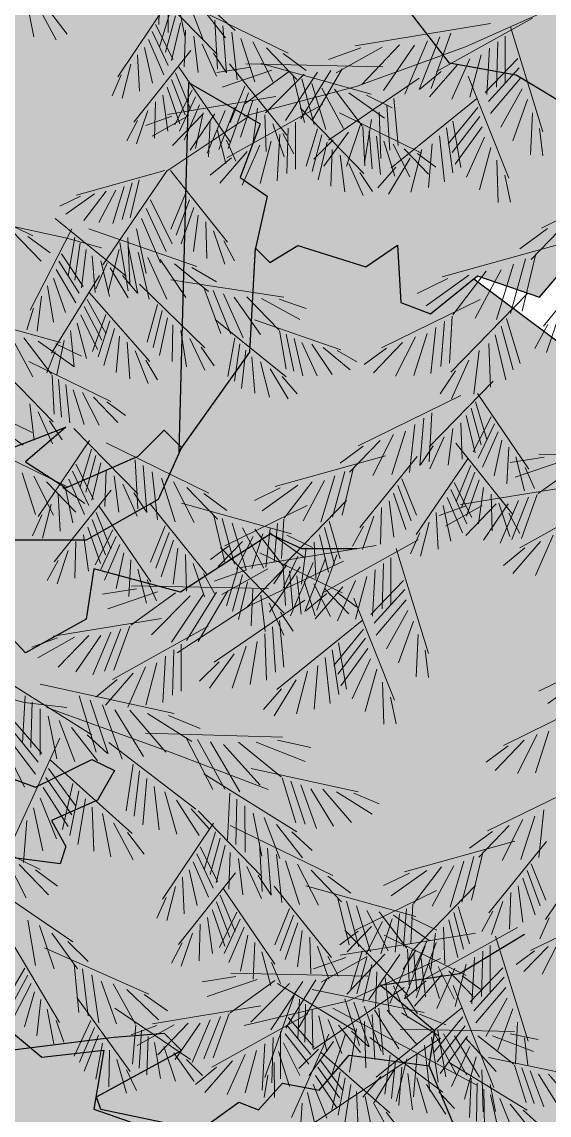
# Model space of a CAD drawing. Header units: millimetres. Extents: x 2403 to 72627, y 1744 to 50777.
# Drawn here: x 29460 to 32155, y 30513 to 36101 of the extents above; entities that cross this region are included whole.
import ezdxf

# ---------------------------------------------------------------- set-up
doc = ezdxf.new("R2010")
doc.units = ezdxf.units.MM
doc.layers.add('dwgmodels.com', color=250, linetype='Continuous')

# ---------------------------------------------------------------- blocks, each defined once
blk = doc.blocks.new('de7')
at = {"layer": 'dwgmodels.com', "linetype": 'Continuous', "lineweight": 0}
for p, q in [((-1054.1, 3943.4), (-387.3, 4241.8)), ((1038.1, 4116), (1035.2, 4000)), ((1021.5, 4091.9), (1184.3, 3924.2)), ((1058.5, 4098.3), (1059.1, 3979.9)), ((1079.2, 4080.2), (1101.8, 3970.4)), ((694.2, 4078.8), (715.9, 3968.4)), ((722.1, 4055.6), (773, 3960.8)), ((1060.8, 4060.5), (930.1, 3866.8)), ((1103.4, 4055), (1365.8, 3926.6)), ((1107.6, 4068.7), (1147.7, 3963.7)), ((758, 4030.7), (801, 3975.2)), ((1065.9, 4038.7), (1037.1, 3942.8)), ((1139, 4050.6), (1205.2, 3965.8)), ((1178.6, 4032.2), (1230.3, 3984.8)), ((-989.8, 4002.3), (-1335.7, 3945.7)), ((-882.9, 4016.5), (-1128, 3880.1)), ((1026.5, 4000.3), (1071.8, 3911)), ((1077.4, 4022.6), (1052.1, 3929.3)), ((1090.4, 4004.2), (1067.4, 3908.3)), ((1178.1, 4011.1), (1184.8, 3886.1)), ((1198.4, 3997.1), (1208.1, 3876.6)), ((-1119, 3968.7), (-1171.9, 3833.7)), ((-1090.8, 3977.9), (-1141.8, 3836.5)), ((-952.4, 3970.7), (-952.4, 3850.5)), ((-938.9, 3994), (-855.8, 3726.2)), ((1018, 3982.5), (1059.4, 3895.1)), ((1103.5, 3985.5), (1100, 3892.1)), ((1124.2, 3970.6), (1135.9, 3877.5)), ((1221.5, 3980.9), (1235, 3858.4)), ((-1321.5, 3940.1), (-1404.1, 3910.6)), ((-1266.9, 3942.2), (-1384.3, 3876.6)), ((-1333.5, 3841.7), (-1054.1, 3943.4)), ((-1222, 3947.9), (-1319.1, 3846.2)), ((-1183.7, 3947.4), (-1262.9, 3831.8)), ((-1151.1, 3958.2), (-1209.1, 3822.1)), ((-971.1, 3956.2), (-974.3, 3840.2)), ((998.8, 3941.3), (1018.7, 3850.1)), ((1008.5, 3962.1), (1048, 3871.7)), ((1146.1, 3949.7), (1182.8, 3867.9)), ((1244.9, 3964.5), (1280.3, 3853.2)), ((1275.5, 3955.7), (1328.6, 3851.2)), ((1310.1, 3940.4), (1387.9, 3859.7)), ((-1043, 3912.6), (-1088.5, 3809.7)), ((-1014, 3922.5), (-1042.3, 3814.1)), ((-920.3, 3913), (-1003.3, 3826)), ((-992.4, 3939.5), (-999.2, 3821.4)), ((1116.7, 3933.8), (971.2, 3750.9)), ((981, 3923), (986, 3829.4)), ((1174.5, 3926.9), (1207, 3878.3)), ((1353.1, 3925.6), (1411.9, 3882.2)), ((-1602.4, 3891.3), (-1688.9, 3877.3)), ((-1264.9, 3892.1), (-1615.3, 3899.4)), ((-1368.7, 3886.4), (-1444.5, 3756.7)), ((-1075.3, 3896.1), (-1145.8, 3814.9)), ((-916.8, 3889.5), (-994.6, 3803.4)), ((963.2, 3898.6), (941.4, 3811.6)), ((1085.7, 3893), (1217.7, 3700.1)), ((1215.4, 3899.6), (1362, 3717.6)), ((1296.3, 3900.8), (1577.8, 3822.4)), ((-1548.3, 3883.4), (-1675.7, 3840.2)), ((-1503.1, 3880.8), (-1617.1, 3798.5)), ((-1465.6, 3873.3), (-1564.4, 3774.1)), ((-1431.5, 3878), (-1513.3, 3754.8)), ((-1398, 3882.5), (-1474.6, 3759.4)), ((-1172.2, 3862.6), (-1403.7, 3704.2)), ((-1115.8, 3879.8), (-1170, 3835.2)), ((-1047, 3867.8), (-943.2, 3607.2)), ((-912.9, 3862.8), (-989.5, 3772.6)), ((939.3, 3871.2), (915.9, 3817.6)), ((1067.9, 3859.3), (1102.3, 3769)), ((1077.8, 3876.5), (1115.9, 3783.9)), ((1377.8, 3871.4), (1407.1, 3749.6)), ((1400.3, 3861.2), (1431.8, 3744.5)), ((-1619.2, 3765.5), (-1333.5, 3841.7)), ((-909, 3835.6), (-963.4, 3737.6)), ((1056.8, 3839.8), (1089.1, 3746.6)), ((1120.4, 3833), (1075.7, 3743.3)), ((1254.6, 3842.5), (1217.1, 3749.7)), ((1425.9, 3849.6), (1461.6, 3731.5)), ((1452, 3837.6), (1507, 3734.7)), ((1483.7, 3834.6), (1554.9, 3741.5)), ((-1538.7, 3815.8), (-1815.5, 3770.5)), ((-1025.6, 3810.1), (-1244, 3634.2)), ((-1237.1, 3810.6), (-1226.1, 3690.9)), ((-894.9, 3808.4), (-933, 3702.5)), ((1026.4, 3802.9), (1024, 3709.2)), ((1045.6, 3819.8), (1058.2, 3727.3)), ((1129, 3815.2), (1088.2, 3727.5)), ((1264.6, 3825.4), (1230.8, 3734.8)), ((1275.8, 3805.9), (1244.1, 3712.5)), ((1520.5, 3825.8), (1611.7, 3760.7)), ((1565.5, 3819.1), (1631.2, 3787.1)), ((-1724.5, 3772.2), (-1802.2, 3690.9)), ((-1667.8, 3780.4), (-1714.2, 3671.6)), ((-1642.1, 3788.9), (-1684.4, 3680.8)), ((-1418.9, 3795.9), (-1664, 3659.6)), ((-1619.6, 3796.2), (-1660.3, 3683.1)), ((-1274.1, 3775.9), (-1270, 3657.6)), ((-1254.4, 3794.4), (-1247, 3678.6)), ((-1022.1, 3788.4), (-1098, 3695.2)), ((-882.9, 3774.2), (-887.9, 3666.7)), ((1006.7, 3780), (978.2, 3695)), ((1138.7, 3794.8), (1099.8, 3704.2)), ((1148.5, 3774.1), (1129.2, 3682.8)), ((1287.2, 3786), (1275.1, 3693.5)), ((1396.2, 3787.1), (1558.9, 3619.4)), ((1496.5, 3774.1), (1706.5, 3671.4)), ((-1804.1, 3766), (-1870.2, 3742.4)), ((-1760.5, 3767.7), (-1854.4, 3715.1)), ((-1816.1, 3625.8), (-1606.6, 3765.5)), ((-1693.9, 3771.8), (-1757.2, 3679.3)), ((-1488.4, 3750.2), (-1488.4, 3630)), ((-1322, 3744.4), (-1357.8, 3637.8)), ((-1294.1, 3757), (-1312.2, 3646.4)), ((-1016.8, 3765.3), (-1087.6, 3673.4)), ((-1086.2, 3753.2), (-1065.9, 3634.7)), ((980.8, 3754.5), (953.2, 3702.9)), ((1166.4, 3755.9), (1162, 3662.3)), ((1306.4, 3769.3), (1309.4, 3675.6)), ((1326.3, 3746.5), (1355.3, 3661.6)), ((-1528.4, 3719), (-1535.2, 3600.8)), ((-1507.1, 3735.6), (-1510.3, 3619.6)), ((-1352.7, 3725.1), (-1415.4, 3637.7)), ((-1102.2, 3735.7), (-1085.7, 3620.9)), ((-1010.8, 3739), (-1080.2, 3643.1)), ((-864.9, 3734.4), (-856.5, 3664.7)), ((1184.3, 3731.6), (1206.7, 3644.8)), ((1352.4, 3721.2), (1380.3, 3669.8)), ((1440.6, 3733.9), (1411.7, 3638)), ((1452, 3717.8), (1426.7, 3624.5)), ((1556.3, 3739.1), (1561.7, 3639)), ((1572.6, 3727.8), (1580.4, 3631.4)), ((-1579, 3692.1), (-1624.5, 3589.2)), ((-1550, 3702), (-1578.3, 3593.6)), ((-1391.5, 3705), (-1441.3, 3655.6)), ((-1138.8, 3695.3), (-1148.3, 3583.7)), ((-1120.4, 3715.7), (-1107.1, 3598.1)), ((-1004.8, 3712.1), (-1051.3, 3610.2)), ((1208.4, 3704.4), (1232.2, 3650.9)), ((1465, 3699.4), (1442, 3603.5)), ((1591, 3714.9), (1601.9, 3616.9)), ((1609.8, 3701.7), (1638.1, 3612.7)), ((1634.3, 3694.7), (1676.7, 3611.1)), ((-1611.3, 3675.6), (-1681.8, 3594.4)), ((-1165.7, 3680.6), (-1193.1, 3571.5)), ((-988.6, 3686.1), (-1018.3, 3577.6)), ((1478.2, 3680.7), (1474.7, 3587.3)), ((1498.9, 3665.8), (1510.5, 3572.7)), ((1661.9, 3682.4), (1724.2, 3617.9)), ((1696.3, 3670.6), (1743.4, 3635.9)), ((-1651.8, 3659.3), (-1705.9, 3614.7)), ((-1231.9, 3635.9), (-1277.7, 3582.7)), ((-1194.7, 3658.9), (-1250.5, 3566.9)), ((-973.9, 3653), (-970.6, 3545.4)), ((-544.3, 3634), (-859.2, 3480)), ((1520.7, 3644.9), (1557.5, 3563.1)), ((-1822.4, 3627.1), (-2047.5, 3564.3)), ((-1815.7, 3626.7), (-1980.7, 3385.6)), ((-1807.6, 3626.9), (-1662.1, 3443.9)), ((-952.9, 3614.7), (-939.1, 3545.9)), ((1549.1, 3622.1), (1581.6, 3573.5)), ((-1926.1, 3586), (-1954.6, 3491.6)), ((-1905.6, 3595.4), (-1930.8, 3502)), ((-1887.6, 3603.5), (-1911, 3506.1)), ((461.1, 3582.8), (713, 3459.6)), ((-2037.7, 3561.7), (-2090.3, 3536.1)), ((-2001.7, 3567), (-2074.7, 3515)), ((-1972.3, 3574.1), (-2029.2, 3499.6)), ((-1946.9, 3576.5), (-1990.9, 3494.2)), ((-1859.1, 3551.7), (-1803.2, 3439.7)), ((-1768.7, 3569.5), (-1806.8, 3476.9)), ((-1758.8, 3552.4), (-1793.2, 3462)), ((-1869.8, 3529.5), (-1818.9, 3419.9)), ((-1747.7, 3532.8), (-1780, 3439.6)), ((-1881.9, 3504), (-1833.3, 3390.8)), ((-1736.5, 3512.8), (-1749.1, 3420.3)), ((-1717.3, 3496), (-1714.9, 3402.3)), ((-792.3, 3496.5), (-885.7, 3399.8)), ((800.1, 3454.4), (508, 3517.9)), ((770.3, 3504.4), (951.9, 3357.3)), ((-1894.2, 3478.2), (-1870.1, 3364)), ((-1697.7, 3473), (-1669.1, 3388)), ((-844, 3478.8), (-914.5, 3426.7)), ((659.5, 3472.8), (734.3, 3395.4)), ((813.1, 3477.9), (706.4, 3270)), ((856, 3477.5), (1131.9, 3381.3)), ((-1916.5, 3455.4), (-1911.1, 3338.4)), ((-1671.7, 3447.5), (-1644.1, 3396)), ((-775.8, 3449.1), (-1113.5, 3355)), ((-678.7, 3447.6), (-854.6, 3229.2)), ((700.8, 3458.6), (757.3, 3416.9)), ((889, 3429), (800.1, 3454.4)), ((820.8, 3456.8), (803.6, 3358.2)), ((834.1, 3442.2), (820.1, 3346.5)), ((935.4, 3442.9), (957, 3319.5)), ((-1939, 3425), (-1966.9, 3316.5)), ((-873.6, 3413.7), (-908.8, 3267.7)), ((786.2, 3414.1), (841.8, 3330.7)), ((849.2, 3425.5), (837.8, 3327.5)), ((957.3, 3431.3), (981.3, 3312.9)), ((982.1, 3418.1), (1010.2, 3298)), ((-1969.1, 3390.9), (-1998.8, 3324.2)), ((-931.4, 3387.6), (-974.2, 3245.9)), ((-900.6, 3401.6), (-938.4, 3261.5)), ((779.9, 3395.3), (831.4, 3313.5)), ((864.5, 3408.5), (872.1, 3315.4)), ((886.8, 3396.2), (909.4, 3305.2)), ((1007.3, 3404.5), (1055.7, 3298.3)), ((1038.8, 3399.5), (1103.9, 3302.1)), ((1074.9, 3388.3), (1161.8, 3317.6)), ((-1044.8, 3359.1), (-1154.2, 3280.9)), ((-1000.7, 3369.6), (-1086.1, 3257.9)), ((-962.6, 3373.2), (-1028.6, 3249.7)), ((883.7, 3358.8), (761.1, 3159.8)), ((772.9, 3373.9), (822.8, 3288.9)), ((911, 3378), (957.2, 3301.2)), ((941.9, 3358.8), (979.9, 3314.4)), ((1119.4, 3378.8), (1182.9, 3342.7)), ((-1098.8, 3351), (-1177.6, 3312.6)), ((750.3, 3331.9), (766.3, 3239.5)), ((765.7, 3352.2), (796.3, 3264)), ((985.7, 3336.6), (1153, 3173.4)), ((1066, 3347.5), (1354.7, 3303.2)), ((1150.4, 3327.9), (1194, 3210.5)), ((-895.6, 3312.6), (-1091, 3111.4)), ((735.5, 3305.5), (724.2, 3216.6)), ((851.9, 3297.2), (900.8, 3209.8)), ((857.8, 3314.5), (1011.8, 3138.7)), ((1173.9, 3320.5), (1219.2, 3208.4)), ((1200.8, 3312), (1250.3, 3199.1)), ((1228, 3303.3), (1295, 3207.6)), ((1259.9, 3304), (1341.7, 3220.1)), ((1297.5, 3299.7), (1395.8, 3245.9)), ((1342.9, 3298.4), (1412, 3274.5)), ((-1016.1, 3297), (-1268, 3173.8)), ((715, 3275.4), (698.1, 3219.4)), ((844.2, 3279), (889.1, 3193.4)), ((1031.5, 3284.6), (1005.3, 3187.9)), ((-1107.3, 3241.5), (-1116.6, 3125.8)), ((-1087.8, 3255), (-1094.2, 3134.9)), ((-948.9, 3248.7), (-914.3, 3133.6)), ((-811.7, 3263.9), (-846.6, 3162.1)), ((502.6, 3265.8), (784, 3187.4)), ((835.5, 3258.3), (878.6, 3169.6)), ((899.4, 3259.1), (865.7, 3164.8)), ((910, 3242.5), (880, 3150.5)), ((1043.4, 3268.8), (1020.7, 3174.8)), ((1056.9, 3250.8), (1036.6, 3154.3)), ((1178.7, 3246.4), (1360.3, 3099.4)), ((1279.9, 3245.5), (1500.6, 3168.6)), ((-1129.4, 3226), (-1142.5, 3108.3)), ((-962.6, 3229.4), (-932.3, 3117.4)), ((-843.1, 3233.5), (-876.5, 3171.8)), ((809.7, 3218.1), (818.5, 3124.8)), ((826.7, 3237.1), (850.3, 3146.8)), ((922.1, 3223.4), (894.3, 3128.8)), ((1070.6, 3232.4), (1069.6, 3139)), ((1091.7, 3218.1), (1105.8, 3125.4)), ((1343.4, 3217.8), (1360.6, 3119.2)), ((-1214.5, 3187), (-1289.2, 3109.6)), ((-1181.4, 3201.7), (-1232.3, 3101.5)), ((-1151.9, 3210.2), (-1185.9, 3103.4)), ((-978.2, 3207.4), (-950.7, 3092.3)), ((658.2, 3202.6), (713.3, 3099.7)), ((690, 3199.6), (761.1, 3106.5)), ((726.7, 3190.8), (817.9, 3125.7)), ((792.9, 3192.9), (774.7, 3105.1)), ((934.3, 3204), (926, 3111)), ((954.2, 3188.1), (961.1, 3094.6)), ((1114.1, 3197.8), (1153.1, 3117)), ((1229.1, 3198.9), (1211.9, 3100.2)), ((1360.9, 3208.6), (1380.1, 3113.8)), ((1380.7, 3198), (1403.2, 3102)), ((1400.9, 3187.1), (1439.6, 3102.2)), ((-1255.8, 3172.8), (-1312.3, 3131.1)), ((-1018.9, 3167), (-1032.8, 3055.4)), ((-994, 3184.9), (-989.8, 3072.9)), ((770.1, 3164.5), (748.9, 3110)), ((771.7, 3184.1), (837.4, 3152.1)), ((975, 3166.1), (1007.5, 3082.6)), ((1143.1, 3175.7), (1176.9, 3128)), ((1242.4, 3184.3), (1228.4, 3088.6)), ((1257.5, 3167.6), (1246.1, 3069.6)), ((1426.1, 3183.1), (1478.2, 3105.2)), ((1455, 3174.2), (1524.5, 3117.6)), ((1490.6, 3166.6), (1541.4, 3137.7)), ((-1045.1, 3141.9), (-1089.2, 3043.8)), ((602.4, 3152.1), (765.2, 2984.4)), ((702.8, 3139.1), (912.7, 3036.4)), ((1002.1, 3141.9), (1032.1, 3091.7)), ((1272.8, 3150.5), (1280.4, 3057.5)), ((1295.1, 3138.2), (1317.8, 3047.3)), ((-1079.2, 3114.6), (-1118.1, 3056.2)), ((762.6, 3104.1), (767.9, 3004)), ((1319.3, 3120.1), (1365.5, 3043.3)), ((-983.4, 3088.6), (-1146.2, 2920.9)), ((778.8, 3092.8), (786.6, 2996.4)), ((797.3, 3079.9), (808.1, 2981.9)), ((1350.2, 3100.8), (1388.3, 3056.4)), ((-1065.3, 3051.7), (-1327.7, 2923.3)), ((-1022.7, 3057.2), (-892, 2863.5)), ((816, 3066.7), (844.3, 2977.7)), ((840.5, 3059.7), (883, 2976.1)), ((868.2, 3047.4), (930.4, 2982.9)), ((-1039.3, 3019.3), (-1014, 2926)), ((-1027.8, 3035.4), (-999, 2939.5)), ((705.1, 3030.8), (716.8, 2937.7)), ((902.6, 3035.6), (949.6, 3000.9)), ((-1160.3, 2993.8), (-1170, 2873.3)), ((-1140, 3007.8), (-1146.7, 2882.8)), ((-1052.3, 3000.9), (-1029.3, 2905)), ((-988.4, 2997), (-1033.7, 2907.7)), ((578.7, 3003.5), (688.2, 2925.3)), ((632.7, 2995.4), (711.5, 2957)), ((727, 3009.9), (763.7, 2928.1)), ((-1183.4, 2977.6), (-1196.9, 2855.1)), ((-1086.1, 2967.3), (-1097.8, 2874.2)), ((-1065.4, 2982.2), (-1061.9, 2888.8)), ((-979.9, 2979.2), (-1021.3, 2891.8)), ((755.4, 2987.1), (787.9, 2938.5)), ((818.3, 2968), (981.1, 2800.3)), ((-1272, 2937.1), (-1349.8, 2856.4)), ((-1237.4, 2952.4), (-1290.5, 2847.9)), ((-1206.8, 2961.2), (-1242.2, 2849.9)), ((-1108, 2946.4), (-1144.7, 2864.6)), ((-970.4, 2958.8), (-1009.9, 2868.4)), ((-960.7, 2938), (-980.6, 2846.8)), ((550, 2941.4), (801.9, 2818.2)), ((857.6, 2936.6), (726.9, 2742.9)), ((-1315, 2922.3), (-1373.8, 2878.9)), ((-1136.4, 2923.6), (-1168.9, 2875)), ((-1078.6, 2930.5), (-933.1, 2747.6)), ((-942.9, 2919.7), (-947.9, 2826.1)), ((862.7, 2914.7), (833.9, 2818.8)), ((900.2, 2931), (1162.6, 2802.7)), ((-1258.2, 2897.5), (-1539.7, 2819.1)), ((-1177.3, 2896.3), (-1323.9, 2714.3)), ((-1047.6, 2889.7), (-1179.6, 2696.8)), ((-853.1, 2894.3), (-939.6, 2880.3)), ((-799, 2886.5), (-926.4, 2843.3)), ((-925.1, 2895.3), (-903.3, 2808.3)), ((-753.8, 2883.9), (-867.8, 2801.6)), ((-515.6, 2895.1), (-866, 2902.4)), ((874.2, 2898.6), (848.9, 2805.3)), ((887.2, 2880.2), (864.2, 2784.3)), ((974.9, 2887.2), (981.6, 2762.2)), ((-1362.2, 2857.9), (-1393.7, 2741.2)), ((-1339.7, 2868.1), (-1369, 2746.3)), ((-1039.7, 2873.2), (-1077.8, 2780.6)), ((-1029.8, 2856), (-1064.2, 2765.7)), ((-901.2, 2867.9), (-877.8, 2814.3)), ((685.8, 2854.6), (719.8, 2747.8)), ((814.8, 2858.5), (856.2, 2771.1)), ((823.3, 2876.4), (868.6, 2787)), ((900.3, 2861.5), (896.8, 2768.2)), ((995.2, 2873.1), (1004.9, 2752.6)), ((1018.3, 2857), (1031.8, 2734.4)), ((-1482.4, 2822.5), (-1573.6, 2757.4)), ((-1445.6, 2831.3), (-1516.8, 2738.2)), ((-1413.9, 2834.3), (-1468.9, 2731.4)), ((-1387.8, 2846.3), (-1423.5, 2728.2)), ((-1226.5, 2822.1), (-1192.7, 2731.5)), ((-1216.5, 2839.2), (-1179, 2746.4)), ((-1082.3, 2829.7), (-1037.6, 2740)), ((-1018.7, 2836.5), (-1051, 2743.3)), ((715.3, 2846.1), (766.2, 2745.9)), ((748.4, 2831.4), (823.2, 2754)), ((805.3, 2838.1), (844.8, 2747.8)), ((921, 2846.6), (932.7, 2753.6)), ((942.9, 2825.7), (979.6, 2743.9)), ((1041.7, 2840.5), (1077.1, 2729.3)), ((1072.3, 2831.7), (1125.4, 2727.3)), ((-1527.4, 2815.8), (-1593.1, 2783.8)), ((-1237.7, 2802.6), (-1206, 2709.2)), ((-1090.9, 2811.9), (-1050.1, 2724.2)), ((-789.4, 2818.8), (-1066.2, 2773.5)), ((-1007.5, 2816.5), (-1020.1, 2724)), ((-988.3, 2799.6), (-985.9, 2705.9)), ((-669.6, 2799), (-914.7, 2662.7)), ((-870.3, 2799.2), (-911, 2686.2)), ((913.5, 2809.9), (768, 2626.9)), ((777.8, 2799.1), (782.8, 2705.5)), ((789.7, 2817.2), (846.2, 2775.5)), ((795.6, 2817.4), (815.5, 2726.1)), ((971.3, 2802.9), (1003.8, 2754.3)), ((1106.9, 2816.4), (1184.7, 2735.8)), ((1149.9, 2801.6), (1208.7, 2758.2)), ((-1458.4, 2770.8), (-1668.4, 2668.1)), ((-1358.1, 2783.8), (-1520.8, 2616.1)), ((-1249.1, 2782.7), (-1237, 2690.2)), ((-1054.8, 2769.1), (-1120.9, 2745.4)), ((-1110.4, 2770.8), (-1091.1, 2679.5)), ((-1011.2, 2770.7), (-1105.1, 2718.2)), ((-1100.6, 2791.5), (-1061.7, 2700.9)), ((-975.2, 2775.3), (-1052.9, 2693.9)), ((-944.6, 2774.8), (-1007.9, 2682.4)), ((-968.6, 2776.7), (-940.1, 2691.7)), ((-918.5, 2783.5), (-964.9, 2674.6)), ((-892.8, 2791.9), (-935.1, 2683.9)), ((760, 2774.6), (738.2, 2687.7)), ((882.5, 2769), (1014.5, 2576.1)), ((1012.2, 2775.7), (1158.8, 2593.7)), ((1093.1, 2776.9), (1374.6, 2698.5)), ((-1288.2, 2743.2), (-1317.2, 2658.3)), ((-1268.3, 2766), (-1271.3, 2672.3)), ((-1128.3, 2752.6), (-1123.9, 2659)), ((-942.7, 2751.2), (-915.1, 2699.6)), ((736.1, 2747.2), (712.7, 2693.6)), ((874.6, 2752.5), (912.7, 2659.9)), ((1174.6, 2747.4), (1203.9, 2625.7)), ((-1552.9, 2711.6), (-1563.8, 2613.6)), ((-1534.5, 2724.5), (-1542.3, 2628.1)), ((-1518.2, 2735.8), (-1523.6, 2635.7)), ((-1413.9, 2714.5), (-1388.6, 2621.2)), ((-1402.5, 2730.6), (-1373.6, 2634.7)), ((-1314.3, 2717.9), (-1342.2, 2666.5)), ((-1146.2, 2728.3), (-1168.6, 2641.5)), ((853.6, 2715.8), (885.9, 2622.6)), ((864.7, 2735.4), (899.1, 2645)), ((1051.4, 2718.6), (1013.9, 2625.7)), ((1197.1, 2737.3), (1228.6, 2620.6)), ((1222.7, 2725.6), (1258.4, 2607.6)), ((1248.8, 2713.7), (1303.8, 2610.7)), ((1280.5, 2710.6), (1351.7, 2617.6)), ((-1596.2, 2691.4), (-1638.6, 2607.8)), ((-1571.7, 2698.4), (-1600, 2609.4)), ((-1426.9, 2696.1), (-1403.9, 2600.2)), ((-1175, 2683), (-1420.1, 2546.6)), ((-1170.3, 2701.1), (-1194.1, 2647.6)), ((-829.7, 2695.1), (-875.2, 2592.3)), ((842.4, 2695.9), (855, 2603.3)), ((917.2, 2709), (872.5, 2619.4)), ((925.8, 2691.2), (885, 2603.5)), ((1061.4, 2701.5), (1027.6, 2610.9)), ((1317.3, 2701.8), (1408.5, 2636.7)), ((1362.3, 2695.1), (1428, 2663.1)), ((-1658.2, 2667.3), (-1705.3, 2632.6)), ((-1623.8, 2679.1), (-1686.1, 2614.6)), ((-1281.9, 2668.8), (-1627.8, 2612.2)), ((-1460.8, 2662.5), (-1472.4, 2569.4)), ((-1440.1, 2677.4), (-1436.6, 2584)), ((-1231, 2660.5), (-1147.9, 2392.7)), ((-902.5, 2662.3), (-956.6, 2617.7)), ((-862, 2678.7), (-932.5, 2597.4)), ((803.5, 2656), (775, 2571)), ((823.2, 2679), (820.8, 2585.3)), ((935.5, 2670.9), (896.6, 2580.3)), ((1072.6, 2682), (1040.9, 2588.6)), ((1084, 2662.1), (1071.9, 2569.5)), ((1193, 2663.2), (1355.7, 2495.5)), ((-1606.6, 2514.6), (-1365.3, 2628.9)), ((-1482.6, 2641.6), (-1519.4, 2559.8)), ((-1411.1, 2635.2), (-1464, 2500.2)), ((-1382.9, 2644.4), (-1433.9, 2503)), ((-1244.5, 2637.2), (-1244.5, 2517)), ((777.6, 2630.6), (750, 2579)), ((945.3, 2650.2), (926, 2558.8)), ((963.2, 2632), (958.8, 2538.4)), ((1103.2, 2645.3), (1106.2, 2551.7)), ((1293.3, 2650.2), (1503.3, 2547.5)), ((-1613.6, 2606.6), (-1696.2, 2577.1)), ((-1559, 2608.7), (-1676.4, 2543.1)), ((-1514.1, 2614.4), (-1611.2, 2512.7)), ((-1475.8, 2613.9), (-1555, 2498.3)), ((-1511, 2618.8), (-1543.5, 2570.2)), ((-1443.2, 2624.7), (-1501.2, 2488.6)), ((-1284.5, 2606), (-1291.3, 2487.9)), ((-1263.2, 2622.7), (-1266.4, 2506.7)), ((981.1, 2607.7), (1003.5, 2520.9)), ((1123.1, 2622.5), (1152.1, 2537.7)), ((1237.4, 2609.9), (1208.5, 2514)), ((1353.1, 2615.1), (1358.5, 2515.1)), ((1369.4, 2603.8), (1377.2, 2507.5)), ((-1335.1, 2579.1), (-1380.6, 2476.2)), ((-1306.1, 2589), (-1334.4, 2480.6)), ((-1212.4, 2579.5), (-1295.4, 2492.5)), ((1005.2, 2580.4), (1029, 2527)), ((1149.2, 2597.2), (1177.1, 2545.8)), ((1248.8, 2593.8), (1223.5, 2500.5)), ((1261.8, 2575.4), (1238.8, 2479.5)), ((1387.8, 2590.9), (1398.7, 2492.9)), ((1406.6, 2577.8), (1434.9, 2488.8)), ((1431.1, 2570.8), (1473.5, 2487.2)), ((-1894.5, 2557.8), (-1981, 2543.8)), ((-1840.4, 2549.9), (-1967.8, 2506.7)), ((-1795.2, 2547.3), (-1909.2, 2465)), ((-1557, 2558.6), (-1907.4, 2565.9)), ((-1723.6, 2544.5), (-1805.4, 2421.3)), ((-1690.1, 2549), (-1766.7, 2425.9)), ((-1660.8, 2552.9), (-1736.6, 2423.2)), ((-1407.9, 2546.3), (-1462.1, 2501.7)), ((-1367.4, 2562.6), (-1437.9, 2481.4)), ((-1208.9, 2556), (-1286.7, 2469.9)), ((1275, 2556.7), (1271.5, 2463.4)), ((1458.7, 2558.5), (1521, 2494)), ((1493.1, 2546.7), (1540.2, 2511.9)), ((-1757.7, 2539.8), (-1856.5, 2440.6)), ((-1464.3, 2529.1), (-1695.8, 2370.7)), ((-1339.1, 2534.3), (-1235.3, 2273.7)), ((-1205, 2529.3), (-1281.6, 2439.1)), ((1295.7, 2541.8), (1307.3, 2448.8)), ((1317.5, 2520.9), (1354.3, 2439.1)), ((-1790.7, 2393.9), (-1606.6, 2514.6)), ((-1201.1, 2502.1), (-1255.5, 2404.1)), ((1345.9, 2498.1), (1378.4, 2449.5)), ((-1830.8, 2482.3), (-2107.6, 2437)), ((-1711, 2462.4), (-1956.1, 2326.1)), ((-1911.7, 2462.7), (-1952.4, 2349.6)), ((-1546.5, 2460.9), (-1539.1, 2345.1)), ((-1317.7, 2476.6), (-1536.1, 2300.7)), ((-1529.2, 2477.1), (-1518.2, 2357.4)), ((-1187, 2474.9), (-1225.1, 2369)), ((-2096.2, 2432.5), (-2162.3, 2408.9)), ((-2052.6, 2434.2), (-2146.5, 2381.6)), ((-2016.6, 2438.7), (-2094.3, 2357.4)), ((-1986, 2438.3), (-2049.3, 2345.8)), ((-1959.9, 2446.9), (-2006.3, 2338.1)), ((-1934.2, 2455.4), (-1976.5, 2347.3)), ((-1566.2, 2442.4), (-1562.1, 2324.1)), ((-1314.2, 2454.9), (-1390.1, 2361.7)), ((-1308.9, 2431.8), (-1379.7, 2339.9)), ((-1175, 2440.7), (-1180, 2333.2)), ((-1780.5, 2416.7), (-1780.5, 2296.5)), ((-1614.1, 2410.9), (-1649.9, 2304.3)), ((-1586.2, 2423.5), (-1604.3, 2312.9)), ((-1378.3, 2419.7), (-1358, 2301.2)), ((-1302.9, 2405.5), (-1372.3, 2309.6)), ((-1820.5, 2385.5), (-1827.3, 2267.3)), ((-1799.2, 2402.1), (-1802.4, 2286.1)), ((-1644.8, 2391.6), (-1707.5, 2304.2)), ((-1412.5, 2382.2), (-1399.2, 2264.6)), ((-1394.3, 2402.2), (-1377.8, 2287.4)), ((-1296.9, 2378.6), (-1343.4, 2276.7)), ((-1157, 2400.9), (-1148.6, 2331.2)), ((-1871.1, 2358.6), (-1916.6, 2255.7)), ((-1842.1, 2368.5), (-1870.4, 2260.1)), ((-1683.6, 2371.5), (-1733.4, 2322.1)), ((-1430.9, 2361.8), (-1440.4, 2250.2)), ((-1280.7, 2352.6), (-1310.4, 2244.1)), ((692.1, 2267), (355.6, 2355.8)), ((-1943.9, 2325.8), (-1998, 2281.2)), ((-1903.4, 2342.1), (-1973.9, 2260.9)), ((-1486.8, 2325.4), (-1542.6, 2233.4)), ((-1457.8, 2347.1), (-1485.2, 2238)), ((-1266, 2319.5), (-1262.7, 2211.9)), ((-787.6, 2335), (-866.5, 2296.6)), ((-733.6, 2343.1), (-843.1, 2264.9)), ((626.2, 2333.4), (863.9, 2184.5)), ((-1524, 2302.4), (-1569.8, 2249.2)), ((732.2, 2313.8), (1074.7, 2239.2)), ((-1245, 2281.2), (-1231.2, 2212.4)), ((-704.9, 2281), (-956.8, 2157.8)), ((693.2, 2284.1), (687, 2164.1)), ((800.1, 2254.3), (692.1, 2267)), ((711.1, 2268.6), (708.3, 2152.6)), ((831.8, 2284.1), (875.3, 2140.3)), ((859.5, 2273.5), (905.3, 2135.8)), ((731.6, 2250.9), (732.2, 2132.5)), ((1066.8, 2139.9), (749.3, 2254.3)), ((891, 2261.3), (941.8, 2122.3)), ((923, 2248.8), (996, 2129.2)), ((961.2, 2247.3), (1052.9, 2140.7)), ((1005.9, 2239.3), (1119.6, 2167.6)), ((658.2, 2228.1), (736.5, 2136.9)), ((752.3, 2232.8), (774.9, 2123.1)), ((780.6, 2221.4), (820.8, 2116.3)), ((1060.2, 2234.4), (1141.2, 2200.6)), ((-870.2, 2185.7), (-921.1, 2085.5)), ((-840.8, 2194.2), (-874.7, 2087.4)), ((653.5, 2204.9), (726.6, 2114.8)), ((812.1, 2203.3), (878.3, 2118.5)), ((851.7, 2184.8), (903.4, 2137.4)), ((1001.2, 2189.3), (1351.5, 2178.4)), ((-944.7, 2156.8), (-1001.1, 2115.1)), ((-903.4, 2171), (-978.1, 2093.6)), ((648.1, 2178.4), (720, 2084.4)), ((782.3, 2176.4), (665.1, 1921.6)), ((907.1, 2164.7), (1130, 1994.5)), ((1104.5, 2178.3), (1173.5, 2044.8)), ((1133.7, 2172.9), (1203.7, 2045.9)), ((1166.9, 2166.6), (1242.2, 2039.2)), ((1200.6, 2160.1), (1294.2, 2055.9)), ((1238.5, 2165.7), (1348, 2077.5)), ((1283.8, 2165.9), (1408.7, 2116.1)), ((1338.2, 2171), (1423.9, 2152.5)), ((642.8, 2151.4), (692, 2050.8)), ((1314.4, 2044.7), (1066.8, 2139.9)), ((753.4, 2098.4), (824.3, 2001.4)), ((757.9, 2119.9), (966.9, 1932.8)), ((969.2, 2109.4), (952, 1990.5)), ((1270.7, 2098.8), (1544.7, 2039.2)), ((746.8, 2075.7), (812.7, 1980.1)), ((985.7, 2092.4), (972.2, 1977.1)), ((1004.4, 2072.8), (994.1, 1954.9)), ((1150, 2085.3), (1387.7, 1936.4)), ((1350.4, 2075.1), (1385.2, 1960)), ((-735.1, 2067.4), (-997.5, 1939.1)), ((739.5, 2049.7), (803.7, 1950.3)), ((815.5, 2059.9), (789, 1942.7)), ((830.6, 2041.7), (808.1, 1927.8)), ((1023.3, 2052.9), (1035.7, 1941.6)), ((1372.5, 2066.6), (1409.2, 1956.5)), ((1397.7, 2056.8), (1438.4, 1945.7)), ((1423.3, 2046.8), (1481.8, 1951.2)), ((1453.9, 2045.7), (1527.3, 1960.4)), ((732, 2023.2), (773.3, 1919)), ((847.7, 2020.7), (828.3, 1904)), ((1050.5, 2038.9), (1080.8, 1930.6)), ((1080.1, 2018), (1138.2, 1927.4)), ((1217, 2036), (1210.7, 1915.9)), ((1234.9, 2020.5), (1232.1, 1904.5)), ((1489.6, 2039.3), (1580.7, 1981.9)), ((1533.1, 2035.3), (1597.9, 2008.3)), ((-853.2, 1993.4), (-866.7, 1870.8)), ((714.6, 1998.1), (738.5, 1888.2)), ((865, 1999.4), (868.7, 1887.4)), ((1117.9, 1995.9), (1165, 1944)), ((1135.8, 1990.1), (1298.6, 1822.4)), ((1255.3, 2002.8), (1256, 1884.4)), ((1276, 1984.7), (1298.6, 1874.9)), ((-907.2, 1968.1), (-960.3, 1863.7)), ((-876.6, 1976.9), (-912, 1865.7)), ((480.1, 1963.5), (732.1, 1840.3)), ((698.2, 1965.7), (689.2, 1858.5)), ((891.1, 1983.3), (912.8, 1872.9)), ((919, 1960.1), (969.8, 1865.3)), ((1175.1, 1958.7), (1044.4, 1765)), ((1304.4, 1973.2), (1344.5, 1868.2)), ((-984.8, 1938), (-1043.6, 1894.6)), ((-941.8, 1952.8), (-1019.6, 1872.2)), ((954.9, 1935.2), (997.8, 1879.7)), ((1180.2, 1936.8), (1151.4, 1840.9)), ((1217.7, 1953.1), (1480.1, 1824.8)), ((1335.8, 1955.1), (1402.1, 1870.3)), ((1375.4, 1936.7), (1427.2, 1889.3)), ((-928, 1913.3), (-1209.5, 1834.9)), ((-847.1, 1912.1), (-993.7, 1730.1)), ((-717.4, 1905.4), (-849.4, 1712.5)), ((1191.7, 1920.7), (1166.4, 1827.4)), ((1204.7, 1902.3), (1181.7, 1806.4)), ((1292.4, 1909.3), (1299.1, 1784.3)), ((-1032, 1873.7), (-1063.5, 1757)), ((-1009.5, 1883.8), (-1038.8, 1762.1)), ((1132.3, 1880.6), (1173.7, 1793.2)), ((1140.8, 1898.5), (1186.1, 1809.1)), ((1217.8, 1883.6), (1214.3, 1790.3)), ((1312.7, 1895.2), (1322.4, 1774.7)), ((1335.8, 1879.1), (1349.3, 1756.5)), ((-1115.4, 1847), (-1186.6, 1754)), ((-1083.7, 1850.1), (-1138.7, 1747.1)), ((-1057.6, 1862), (-1093.3, 1744)), ((-886.3, 1855), (-848.8, 1762.1)), ((645.4, 1868.2), (696.3, 1768)), ((678.6, 1853.5), (753.3, 1776.1)), ((1122.8, 1860.2), (1162.3, 1769.9)), ((1238.5, 1868.7), (1250.2, 1775.7)), ((1260.4, 1847.8), (1297.1, 1766)), ((1359.2, 1862.6), (1394.6, 1751.4)), ((1389.8, 1853.8), (1442.9, 1749.4)), ((-1197.2, 1831.5), (-1262.9, 1799.5)), ((-1152.2, 1838.2), (-1243.4, 1773.1)), ((-907.5, 1818.4), (-875.8, 1725)), ((-896.3, 1837.9), (-862.5, 1747.3)), ((573.7, 1820.4), (815.1, 1655.8)), ((719.9, 1839.3), (776.3, 1797.6)), ((1231, 1832), (1085.5, 1649)), ((1095.3, 1821.2), (1100.3, 1727.6)), ((1113.1, 1839.5), (1133, 1748.2)), ((1288.8, 1825), (1321.3, 1776.4)), ((1424.4, 1838.5), (1502.2, 1757.9)), ((1467.4, 1823.7), (1526.2, 1780.3)), ((-1027.9, 1799.6), (-1190.6, 1631.9)), ((-918.9, 1798.5), (-906.8, 1705.9)), ((1077.5, 1796.7), (1055.7, 1709.8)), ((1200, 1791.1), (1332, 1598.2)), ((1329.7, 1797.8), (1476.3, 1615.8)), ((1410.6, 1799), (1692.1, 1720.6)), ((-1128.2, 1786.6), (-1338.2, 1683.9)), ((-938.1, 1781.7), (-941.1, 1688.1)), ((1053.6, 1769.3), (1030.2, 1715.7)), ((1192.1, 1774.6), (1230.2, 1682)), ((1492.1, 1769.5), (1521.4, 1647.8)), ((-1204.3, 1740.2), (-1212.1, 1643.9)), ((-1188, 1751.5), (-1193.4, 1651.5)), ((-1072.3, 1746.3), (-1043.4, 1650.4)), ((-984.1, 1733.6), (-1012, 1682.2)), ((-958, 1758.9), (-987, 1674.1)), ((-677.4, 1735.8), (-887.3, 1633.1)), ((1171.1, 1737.9), (1203.4, 1644.7)), ((1182.2, 1757.5), (1216.6, 1667.1)), ((1368.9, 1740.7), (1331.4, 1647.8)), ((1514.6, 1759.4), (1546.1, 1642.7)), ((1540.2, 1747.7), (1575.9, 1629.7)), ((1566.3, 1735.8), (1621.3, 1632.8)), ((1598, 1732.7), (1669.2, 1639.7)), ((-1266, 1707.2), (-1308.4, 1623.6)), ((-1241.5, 1714.2), (-1269.8, 1625.2)), ((-1222.7, 1727.3), (-1233.6, 1629.3)), ((-1096.7, 1711.8), (-1073.7, 1615.9)), ((-1083.7, 1730.2), (-1058.4, 1636.9)), ((-840.1, 1716.8), (-863.9, 1663.4)), ((700.8, 1710.6), (719.9, 1595.5)), ((1159.9, 1718), (1172.5, 1625.4)), ((1234.7, 1731.1), (1190, 1641.5)), ((1243.3, 1713.3), (1202.5, 1625.6)), ((1378.9, 1723.6), (1345.1, 1633)), ((1634.8, 1723.9), (1726, 1658.8)), ((1679.8, 1717.2), (1745.5, 1685.2)), ((-1328, 1683.1), (-1375.1, 1648.3)), ((-1027.9, 1678.2), (-1373.8, 1621.6)), ((-1293.6, 1694.9), (-1355.9, 1630.4)), ((-921, 1692.4), (-1166.1, 1556)), ((-1130.6, 1678.2), (-1142.2, 1585.2)), ((-1109.9, 1693.1), (-1106.4, 1599.8)), ((729.9, 1697.5), (767.4, 1586.6)), ((761.9, 1677.4), (827.4, 1586.5)), ((1121, 1678.1), (1092.5, 1593.1)), ((1140.7, 1701.1), (1138.3, 1607.4)), ((1253, 1693), (1214.1, 1602.4)), ((1390.1, 1704.1), (1358.4, 1610.7)), ((1401.5, 1684.2), (1389.4, 1591.6)), ((1510.5, 1685.3), (1673.2, 1517.6)), ((-1152.4, 1657.3), (-1189.2, 1575.5)), ((-1128.9, 1653.8), (-1179.9, 1512.4)), ((-977, 1669.9), (-893.9, 1402.1)), ((-815.1, 1656.4), (-857.6, 1572.8)), ((662.3, 1650.7), (781.3, 1449.5)), ((802.4, 1656.6), (854.3, 1605.2)), ((1095.1, 1652.7), (1067.5, 1601.1)), ((1262.8, 1672.3), (1243.5, 1580.9)), ((1280.7, 1654.1), (1276.3, 1560.5)), ((1420.7, 1667.4), (1423.7, 1573.8)), ((1610.8, 1672.3), (1820.8, 1569.6)), ((-1260.1, 1623.8), (-1357.2, 1522.1)), ((-1221.8, 1623.3), (-1301, 1507.7)), ((-1189.2, 1634.1), (-1247.2, 1498)), ((-1180.8, 1634.5), (-1213.3, 1585.9)), ((-1157.1, 1644.6), (-1210, 1509.6)), ((-1009.2, 1632.1), (-1012.4, 1516.1)), ((-990.5, 1646.6), (-990.5, 1526.4)), ((-877.2, 1632.3), (-924.2, 1597.5)), ((-842.8, 1644.1), (-905, 1579.6)), ((742.7, 1640.3), (1009.9, 1522.3)), ((1298.6, 1629.8), (1321, 1543)), ((1440.6, 1644.6), (1469.6, 1559.8)), ((1554.9, 1632), (1526, 1536.1)), ((1670.6, 1637.2), (1676, 1537.2)), ((1686.9, 1625.9), (1694.7, 1529.6)), ((-1359.6, 1616), (-1442.2, 1586.5)), ((-1305, 1618.1), (-1422.4, 1552.5)), ((-1352.5, 1505), (-1117.6, 1612.9)), ((-1052.1, 1598.4), (-1080.4, 1490)), ((-1030.5, 1615.4), (-1037.3, 1497.3)), ((819.1, 1599.4), (830.6, 1474.7)), ((1322.7, 1602.5), (1346.5, 1549.1)), ((1466.7, 1619.3), (1494.6, 1567.9)), ((1566.3, 1615.9), (1541, 1522.6)), ((1579.3, 1597.5), (1556.3, 1501.6)), ((1705.3, 1613), (1716.2, 1515)), ((1724.1, 1599.9), (1752.4, 1510.9)), ((1748.6, 1592.9), (1791, 1509.3)), ((-1640.5, 1567.2), (-1727, 1553.2)), ((-1303, 1568), (-1653.4, 1575.3)), ((-1113.4, 1572), (-1183.9, 1490.8)), ((-1081.1, 1588.5), (-1126.6, 1485.6)), ((-958.4, 1588.9), (-1041.4, 1501.9)), ((-954.9, 1565.4), (-1032.7, 1479.3)), ((693, 1588.5), (642.5, 1502)), ((700.4, 1570.2), (654, 1485.4)), ((839.9, 1586.2), (854.4, 1466.2)), ((863.6, 1571), (882, 1449)), ((1592.5, 1578.8), (1589, 1485.5)), ((1776.2, 1580.6), (1838.5, 1516.1)), ((1810.6, 1568.8), (1857.7, 1534)), ((-1586.4, 1559.3), (-1713.8, 1516.1)), ((-1541.2, 1556.7), (-1655.2, 1474.4)), ((-1503.7, 1549.2), (-1602.5, 1450)), ((-1469.6, 1553.9), (-1551.4, 1430.7)), ((-1436.1, 1558.4), (-1512.7, 1435.3)), ((-1406.8, 1562.3), (-1482.6, 1432.6)), ((-1210.3, 1538.5), (-1441.8, 1380.1)), ((-1153.9, 1555.7), (-1208.1, 1511.1)), ((-1085.1, 1543.7), (-981.3, 1283.1)), ((-951, 1538.7), (-1027.6, 1448.5)), ((708.7, 1549.3), (664, 1461.4)), ((887.6, 1555.4), (927.3, 1445.7)), ((918.6, 1547.9), (975.7, 1445.6)), ((1338.4, 1549.4), (1537.8, 1427.4)), ((1613.2, 1563.9), (1624.8, 1470.9)), ((1635, 1543), (1671.8, 1461.2)), ((-947.1, 1511.5), (-1001.5, 1413.5)), ((717.2, 1528), (691.9, 1438.1)), ((825.2, 1513.4), (962.2, 1324.1)), ((953.7, 1533.9), (1034.7, 1456.4)), ((997.3, 1520.8), (1057.7, 1479.7)), ((1384.2, 1528.7), (1305.8, 1308.6)), ((1426.8, 1533.9), (1712.9, 1474.9)), ((1510.1, 1510.1), (1547.7, 1390.6)), ((1663.4, 1520.2), (1695.9, 1471.6)), ((-1576.8, 1491.7), (-1853.6, 1446.4)), ((-1619.2, 1441.4), (-1352.5, 1505)), ((-1063.7, 1486), (-1282.1, 1310.1)), ((-1275.2, 1486.5), (-1264.2, 1366.8)), ((-933, 1484.3), (-971.1, 1378.4)), ((733.8, 1508.6), (723.3, 1415.5)), ((750.1, 1483.2), (766.7, 1395.1)), ((922.6, 1486.2), (1115.7, 1354.5)), ((1394.6, 1508.8), (1390.5, 1408.8)), ((1409.7, 1496.1), (1408.4, 1399.4)), ((1426.9, 1481.5), (1428.5, 1382.9)), ((1847.9, 1289), (1479.5, 1485.9)), ((1533.3, 1501.5), (1572.7, 1387.2)), ((1559.6, 1491.6), (1603.3, 1376.3)), ((1586.4, 1481.5), (1648.4, 1382.5)), ((-1705.9, 1456.3), (-1752.3, 1347.5)), ((-1680.2, 1464.8), (-1722.5, 1356.7)), ((-1457, 1471.8), (-1702.1, 1335.5)), ((-1657.7, 1472.1), (-1698.4, 1359)), ((-1292.5, 1470.3), (-1285.1, 1354.5)), ((-1060.2, 1464.3), (-1136.1, 1371.1)), ((772.4, 1454.4), (792.6, 1399.5)), ((861.5, 1454.4), (819.2, 1363.6)), ((1366, 1461.9), (1432, 1386.6)), ((1444.3, 1466.6), (1464.1, 1375.4)), ((1468.1, 1457.4), (1502.5, 1370.2)), ((1618.3, 1480.6), (1695.7, 1392.6)), ((1655.6, 1474.3), (1751, 1415.6)), ((1700.9, 1470.7), (1768.7, 1443.3)), ((-1842.2, 1441.9), (-1908.3, 1418.3)), ((-1798.6, 1443.6), (-1892.5, 1391)), ((-1762.6, 1448.1), (-1840.3, 1366.8)), ((-1732, 1447.7), (-1795.3, 1355.2)), ((-1526.5, 1426.1), (-1526.5, 1305.9)), ((-1332.2, 1432.9), (-1350.3, 1322.3)), ((-1312.2, 1451.8), (-1308.1, 1333.5)), ((-1054.9, 1441.2), (-1125.7, 1349.3)), ((-1124.3, 1429.1), (-1104, 1310.6)), ((-921, 1450.1), (-926, 1342.6)), ((870.5, 1436.8), (832.1, 1348.1)), ((976.8, 1442.9), (967.7, 1343.2)), ((991.2, 1429.5), (985.1, 1332.9)), ((1362.2, 1442.5), (1424, 1368.1)), ((1494.4, 1442.6), (1550.4, 1372.5)), ((1527.6, 1427.5), (1571.1, 1388.5)), ((1652.1, 1432.6), (1944.2, 1426.7)), ((-1545.2, 1411.5), (-1548.4, 1295.5)), ((-1390.8, 1401), (-1453.5, 1313.6)), ((-1447.8, 1187.5), (-1117.6, 1409.7)), ((-1360.1, 1420.3), (-1395.9, 1313.7)), ((-1140.3, 1411.6), (-1123.8, 1296.8)), ((-1048.9, 1414.9), (-1118.3, 1319)), ((-903, 1410.3), (-894.6, 1340.6)), ((880.7, 1416.7), (844.3, 1325.1)), ((1007.7, 1414), (1004.4, 1315.5)), ((1024.3, 1398.3), (1039.6, 1306.2)), ((1353.8, 1397.8), (1395.8, 1314.4)), ((1358, 1420.4), (1418.8, 1342.6)), ((1469.9, 1419.9), (1374.5, 1206.6)), ((1574, 1411.3), (1761.2, 1271.5)), ((1738.3, 1424.4), (1797, 1313.7)), ((1762.7, 1420.1), (1822.2, 1314.9)), ((1790.4, 1415.2), (1854.3, 1309.8)), ((1818.6, 1410.1), (1897.5, 1324.1)), ((1850.1, 1415.1), (1942.1, 1342.6)), ((1887.8, 1415.7), (1992.4, 1375.3)), ((1933.1, 1420.4), (2004.7, 1405.8)), ((-1588.1, 1377.9), (-1616.4, 1269.5)), ((-1566.5, 1394.9), (-1573.3, 1276.7)), ((-1429.6, 1380.9), (-1479.4, 1331.5)), ((-1176.9, 1371.2), (-1186.4, 1259.6)), ((-1158.5, 1391.6), (-1145.2, 1274)), ((-1042.9, 1388), (-1089.4, 1286.1)), ((891.1, 1396.3), (874.3, 1304.5)), ((909.4, 1378.6), (907.6, 1284.9)), ((1047.6, 1387.9), (1077.6, 1299.1)), ((1073.2, 1371.8), (1125.6, 1299)), ((1341.2, 1375.7), (1369.2, 1286.3)), ((1450.1, 1372.6), (1625.8, 1218.6)), ((-1649.4, 1351.5), (-1719.9, 1270.3)), ((-1617.1, 1368), (-1662.6, 1265.1)), ((-1203.8, 1356.5), (-1231.2, 1247.4)), ((-1026.7, 1362), (-1056.4, 1253.5)), ((928.1, 1354.8), (952.7, 1268.6)), ((1105.5, 1355.1), (1147.1, 1314)), ((1330, 1347.6), (1330.5, 1258)), ((1446.4, 1354.7), (1506.4, 1274.5)), ((1626.2, 1365.8), (1612.9, 1266.5)), ((1640.1, 1351.7), (1629.9, 1255.5)), ((1777.1, 1347.3), (1976.4, 1225.4)), ((1877.5, 1359.7), (2106.4, 1312.5)), ((-1689.9, 1335.2), (-1744, 1290.6)), ((-1232.8, 1334.8), (-1288.6, 1242.8)), ((-1012, 1328.9), (-1008.7, 1221.3)), ((952.9, 1328.2), (978.1, 1275.4)), ((1313.6, 1315.1), (1304.3, 1257.4)), ((1435.3, 1313.9), (1489.8, 1231.7)), ((1441.2, 1335.6), (1497, 1256.6)), ((1498.6, 1323.2), (1477.6, 1225.2)), ((1655.8, 1335.6), (1648.3, 1237.3)), ((1671.8, 1319.2), (1683.1, 1226.5)), ((1944.2, 1340.6), (1974.2, 1245.1)), ((1962.7, 1333.7), (1994.2, 1242.3)), ((1983.8, 1325.8), (2018.7, 1233.6)), ((2005.2, 1317.7), (2054.7, 1238.6)), ((2030.7, 1317), (2092.6, 1246.7)), ((-1270, 1311.8), (-1315.8, 1258.6)), ((-991, 1290.6), (-977.2, 1221.8)), ((1429.3, 1291.8), (1464.6, 1205.3)), ((1511.3, 1308.1), (1493.6, 1213)), ((1525.8, 1290.8), (1510.6, 1193.3)), ((1694.6, 1307.7), (1720.8, 1217.8)), ((1719.5, 1290.6), (1768.7, 1215.6)), ((1833.3, 1306.8), (1829.2, 1206.7)), ((1848.4, 1294.1), (1847.1, 1197.4)), ((1415, 1270.7), (1436, 1179.3)), ((1540.4, 1273.2), (1544.4, 1179.9)), ((1562.2, 1260), (1581.3, 1168.2)), ((1751.1, 1272.6), (1790.9, 1229.7)), ((1865.6, 1279.5), (1867.2, 1180.9)), ((1883, 1264.6), (1902.8, 1173.4)), ((1401.7, 1243.6), (1395.2, 1154.1)), ((1585.7, 1240.9), (1628.9, 1162.4)), ((1906.7, 1255.3), (1941.1, 1168.1)), ((1933.1, 1240.5), (1989, 1170.5)), ((1615.8, 1220.5), (1652.1, 1174.6)), ((1966.3, 1225.5), (2009.8, 1186.5))]:
    blk.add_line(p, q, dxfattribs=at)
blk = doc.blocks.new('Pine 1 Elev_130')
h = blk.add_hatch(color=256)
h.dxf.hatch_style = 1
h.set_gradient(color1=(0, 127, 31), one_color=1, tint=1, name='SPHERICAL')
h.paths.add_polyline_path([(450.3, 2550.3), (391.1, 2573.1), (383.9, 2687.4), (320.7, 2644), (185.2, 2686.8), (128.6, 2653.1), (100.4, 2681.4), (89.2, 2473.5), (-53.3, 2274.3), (-33.6, 3012.8), (109.7, 2930), (69.8, 2822.7), (123.4, 2785.8), (100.4, 2681.4), (128.6, 2653.1), (185.2, 2686.8), (320.7, 2644), (383.9, 2687.4), (391.1, 2573.1), (450.3, 2550.3), (543.8, 2626.3), (667.9, 2583.5), (707.6, 2629.6), (837.3, 2540.6), (862.9, 2616.8), (939.1, 2596.8), (984.5, 2644.6), (1035.2, 2597.9), (1071.6, 2508.8), (1216.2, 2502.4), (1173.7, 2621.4), (1233.5, 2589.1), (1193, 2681.6), (1306.4, 2618.2), (1405.7, 2736.5), (1307, 2796.1), (1230.7, 2776.6), (1177, 2776.8), (1143.4, 2853.2), (1105.3, 2871.7), (1062.2, 2870.6), (1025.2, 3003.3), (1118.4, 2991.7), (1192, 3050.8), (1166.7, 3096), (1059.4, 3099.2), (980.4, 3127.7), (875.9, 3128), (672.7, 3188), (613.5, 3224.9), (511.8, 3236.6), (472.4, 3281.9), (424.7, 3355.5), (399.6, 3468.6), (520.9, 3408.9), (591.3, 3340.8), (631, 3405.7), (738.2, 3337.5), (870.8, 3299), (933.2, 3368), (1045.9, 3297), (1122.4, 3367.4), (1238.3, 3375.5), (1244.3, 3480), (1388.5, 3538.8), (1309.7, 3612.5), (1256.1, 3643.8), (1114.8, 3616), (1146.1, 3692.1), (1123.6, 3726.1), (925.8, 3718.3), (736.7, 3766.9), (559, 3852.2), (376.1, 4076), (181.7, 4270.9), (71.9, 4294), (-211.3, 4583), (-418, 4389.3), (-598.5, 4288.2), (-627.4, 4236.2), (-818.1, 4195.8), (-968.4, 4224.7), (-1043.5, 4236.2), (-1130.2, 4166.9), (-1159.1, 4103.3), (-1037.8, 4190), (-985.7, 4161.1), (-1014.6, 4097.5), (-945.3, 4138), (-893.3, 4109.1), (-760.4, 4103.3), (-748.8, 4010.8), (-673.7, 4010.8), (-679.4, 3941.5), (-604.1, 3866.1), (-712.3, 3797), (-1034.5, 3758.5), (-1268.9, 3764.9), (-1435.5, 3782.4), (-1514.7, 3762.9), (-1466.8, 3726), (-1387.8, 3683.4), (-1393.6, 3635.4), (-1429.7, 3558.9), (-1352.9, 3568.9), (-1309, 3618.2), (-1286.3, 3629.4), (-1272.4, 3550.2), (-1233, 3527.5), (-1108.5, 3589.3), (-1094.5, 3535.5), (-1162.7, 3434.1), (-1145.8, 3394.5), (-1038.2, 3470.4), (-947.8, 3472.9), (-891.4, 3447.3), (-919.9, 3365.5), (-894.7, 3320.2), (-722.1, 3352.1), (-640.2, 3395.7), (-580.9, 3392.6), (-422.7, 3392.1), (-366, 3442.8), (-320.9, 3408.7), (-291.7, 3413.1), (-314.4, 3254.8), (-423.6, 3104), (-672.5, 3008.7), (-878.7, 3003.8), (-893, 2950.1), (-1076.9, 2871.6), (-1204, 2880.5), (-1239.4, 2846.7), (-1393.5, 2813.3), (-1447.2, 2782.4), (-1289.2, 2733.9), (-1346, 2652.2), (-1258.4, 2661.8), (-1224.5, 2637.6), (-1118.7, 2652.7), (-1103.2, 2593.5), (-1029.9, 2552.3), (-991.3, 2435.1), (-1231, 2380.6), (-1445.8, 2358.7), (-1660.3, 2398.9), (-1683, 2376.4), (-1612.7, 2277.3), (-1498.5, 2212), (-1367.1, 2234.2), (-1361.6, 2200.2), (-1523.1, 2034.1), (-1494.9, 2017.1), (-1410.2, 2005.5), (-1321.2, 2002.4), (-1240.5, 2072.7), (-1272, 1945.7), (-1229.7, 1903.2), (-1071.3, 1993.1), (-1020.6, 1928), (-935.7, 1987), (-862.2, 1992.4), (-736.5, 1934.2), (-870.2, 1635.5), (-1014.6, 1600.9), (-956.8, 1554.6), (-1066.7, 1502.6), (-1043.5, 1462.2), (-1008.9, 1462.2), (-906.7, 1345.7), (-881.4, 1308.9), (-779.9, 1229.4), (-743, 1127), (-552.3, 1190.5), (-562.8, 1101.6), (-413, 1135), (-326.9, 1063.4), (-202.8, 1077.9), (-222.9, 959.4), (-40.9, 896.5), (66.7, 973.9), (106.2, 958.2), (154.4, 1011.7), (227.8, 997.4), (287.3, 1067.8), (447.5, 1046.1), (507.1, 904.7), (399.5, 813.2), (499.5, 682), (579.9, 688.3), (614, 770.1), (822.8, 684.7), (884.8, 632.3), (955.7, 722.4), (1133.8, 771.3), (1424.2, 728.2), (1470.1, 795.6), (1382.7, 860.9), (1594.6, 874.3), (1512.8, 900), (1710.6, 933.3), (1586.4, 959.1), (1578, 984.5), (1747.8, 1077.2), (1714, 1111.2), (1612.3, 1103.1), (1394.7, 1075.5), (1293.2, 1138), (1135.2, 1190.5), (1031.2, 1311.9), (1164.1, 1288.8), (1302.8, 1375.5), (1366.4, 1358.1), (1406.9, 1381.3), (1366.4, 1421.7), (1412.7, 1462.2), (1505.1, 1450.6), (1516.7, 1485.3), (1487.8, 1537.3), (1580.2, 1577.7), (1614, 1637), (1568.7, 1658.7), (1455.7, 1603.6), (1292.1, 1663.4), (1135.2, 1670.2), (1023.8, 1678.4), (922.3, 1763.5), (841, 1828.9), (1060.1, 1982.3), (1089, 1953.4), (1117.5, 1856.1), (1181.5, 1901.4), (1187.3, 2011.2), (1315.7, 1988.2), (1389.5, 1976.5), (1372.4, 2036), (1412.7, 2097.9), (1557.1, 2097.9), (1701.6, 2178.8), (1747.8, 2282.8), (1713.2, 2317.5), (1661.2, 2265.5), (1516.7, 2201.9), (1435.8, 2253.9), (1516.7, 2323.3), (1366.4, 2265.5), (1127.5, 2305.2), (1141.7, 2344.7), (1150.4, 2398.3), (961.1, 2407.4), (856.8, 2475.6), (752.3, 2459), (536.5, 2620.4)])
h = blk.add_hatch(color=256)
h.dxf.hatch_style = 1
h.set_gradient(color1=(127, 95, 63), one_color=1, tint=1, name='SPHERICAL')
h.paths.add_polyline_path([(-142, 0), (112.3, -5.8), (83.4, 670.4), (-136.2, 682)])
h.paths.add_polyline_path([(69.8, 2822.7), (109.7, 2930), (-33.6, 3012.8), (-53.3, 2274.3), (89.2, 2473.5), (100.4, 2681.4), (123.4, 2785.8)])
h = blk.add_hatch(color=256)
h.dxf.hatch_style = 1
h.set_gradient(color1=(0, 127, 31), one_color=1, tint=1, name='SPHERICAL')
h.paths.add_polyline_path([(-979.4, 706.1), (-960.1, 560.5), (-912.1, 543.4), (-841.3, 682), (-654.7, 647.1), (-621, 576.4), (-685.2, 520.1), (-525.6, 378.3), (-511.2, 488.5), (-390.5, 543.3), (-227, 569.5), (-205.5, 497), (-136.2, 682), (83.4, 670.4), (141.2, 508.6), (313.5, 420.8), (322.2, 502.7), (390.2, 559), (615.7, 411.4), (592, 497), (669.5, 439.4), (720.4, 473.2), (767.7, 241.4), (810, 229.9), (852.7, 331.5), (866.7, 277.8), (976.7, 229.4), (1095.3, 223.4), (1089, 358.3), (1180.1, 240.1), (1301.4, 183.2), (1281.8, 234.1), (1318.8, 307.4), (1445.8, 270.3), (1499.3, 323.6), (1423.5, 377.7), (1446.2, 394.6), (1601.7, 442.1), (1553.7, 453.5), (1638.7, 543.7), (1747.8, 618.4), (1576.7, 591.9), (1517.6, 648.6), (1387.4, 561.4), (1203.7, 547.9), (1158.7, 601.7), (1020.3, 599.3), (946.8, 579.8), (822.8, 684.7), (614, 770.1), (579.9, 688.3), (499.5, 682), (399.5, 813.2), (507.1, 904.7), (447.5, 1046.1), (287.3, 1067.8), (227.8, 997.4), (154.4, 1011.7), (106.2, 958.2), (66.7, 973.9), (-40.9, 896.5), (-222.9, 959.4), (-202.8, 1077.9), (-326.9, 1063.4), (-413, 1135), (-562.8, 1101.6), (-552.3, 1190.5), (-743, 1127), (-779.9, 1229.4), (-881.4, 1308.9), (-906.7, 1345.7), (-925.6, 1367.2), (-1136, 1311.9), (-1195.4, 1165.8), (-1269, 1126.5), (-1280.4, 1081.3), (-1440.1, 1057.8), (-1436.1, 994.3), (-1639.7, 907.4), (-1690.9, 819.9), (-1815.3, 783.6), (-1887.3, 734), (-1792.8, 749.7), (-1680.2, 633.5), (-1462.5, 694.9), (-1523.2, 629.9), (-1378.7, 606.8), (-1352.9, 505.3), (-1214.2, 603.7), (-1159.1, 572.2)])
for p, q in [((-33.6, 3012.8), (109.7, 2930)), ((-53.3, 2274.3), (89.2, 2473.5)), ((507.1, 904.7), (447.5, 1046.1))]:
    blk.add_line(p, q)
at = {"layer": 'dwgmodels.com', "linetype": 'Continuous'}
for p, q in [((488, 3051.5), (376.1, 3197.5)), ((621.3, 3027.2), (488, 3051.5)), ((782, 2930.6), (621.3, 3027.2)), ((-33.6, 3012.8), (-53.3, 2274.3)), ((109.7, 2930), (69.8, 2822.7)), ((69.8, 2822.7), (123.4, 2785.8)), ((123.4, 2785.8), (100.4, 2681.4)), ((89.2, 2473.5), (100.4, 2681.4)), ((100.4, 2681.4), (128.6, 2653.1)), ((128.6, 2653.1), (185.2, 2686.8)), ((185.2, 2686.8), (320.7, 2644)), ((320.7, 2644), (383.9, 2687.4)), ((383.9, 2687.4), (391.1, 2573.1)), ((450.3, 2550.3), (543.8, 2626.3)), ((543.8, 2626.3), (667.9, 2583.5)), ((667.9, 2583.5), (707.6, 2629.6)), ((536.5, 2620.4), (752.3, 2459)), ((391.1, 2573.1), (450.3, 2550.3)), ((1366.4, 2265.5), (1516.7, 2323.3)), ((1516.7, 2323.3), (1435.8, 2253.9)), ((1661.2, 2265.5), (1713.2, 2317.5)), ((1713.2, 2317.5), (1747.8, 2282.8)), ((1747.8, 2282.8), (1701.6, 2178.8)), ((1435.8, 2253.9), (1516.7, 2201.9)), ((1516.7, 2201.9), (1661.2, 2265.5)), ((1701.6, 2178.8), (1557.1, 2097.9)), ((129.7, 2109.4), (-49.5, 1993.9)), ((193.2, 2080.5), (129.7, 2109.4)), ((303, 2080.5), (193.2, 2080.5)), ((1557.1, 2097.9), (1412.7, 2097.9)), ((-222.9, 2040.1), (-238.1, 1939.5)), ((-49.5, 1993.9), (-222.9, 2040.1)), ((-359.8, 1872.1), (-413.3, 1928.8)), ((-238.1, 1939.5), (-359.8, 1872.1)), ((1292.1, 1663.4), (1455.7, 1603.6)), ((1455.7, 1603.6), (1568.7, 1658.7)), ((1568.7, 1658.7), (1614, 1637)), ((1614, 1637), (1580.2, 1577.7)), ((1580.2, 1577.7), (1487.8, 1537.3)), ((1487.8, 1537.3), (1516.7, 1485.3)), ((1516.7, 1485.3), (1505.1, 1450.6)), ((1505.1, 1450.6), (1412.7, 1462.2)), ((508.2, 1230.9), (638.4, 1309.6)), ((349.3, 1207.9), (508.2, 1230.9)), ((459.1, 1115.4), (349.3, 1207.9)), ((-413, 1135), (-326.9, 1063.4)), ((447.5, 1046.1), (459.1, 1115.4)), ((1612.3, 1103.1), (1394.7, 1075.5)), ((1714, 1111.2), (1612.3, 1103.1)), ((1747.8, 1077.2), (1714, 1111.2)), ((-326.9, 1063.4), (-202.8, 1077.9)), ((-202.8, 1077.9), (-222.9, 959.4)), ((1578, 984.5), (1747.8, 1077.2)), ((227.8, 997.4), (287.3, 1067.8)), ((287.3, 1067.8), (447.5, 1046.1)), ((106.2, 958.2), (154.4, 1011.7)), ((154.4, 1011.7), (227.8, 997.4)), ((1586.4, 959.1), (1578, 984.5)), ((-40.9, 896.5), (66.7, 973.9)), ((66.7, 973.9), (106.2, 958.2)), ((-222.9, 959.4), (-40.9, 896.5)), ((1710.6, 933.3), (1586.4, 959.1))]:
    blk.add_line(p, q, dxfattribs=at)

msp = doc.modelspace()

# ---------------------------------------------------------------- block references
at = {"layer": 'dwgmodels.com', "linetype": 'Continuous', "lineweight": 0, "xscale": 2.556092162598885, "yscale": 2.556092162598885, "zscale": 2.556092162598885}
for p in [(25807.7, 28090.2), (30397.6, 28090.2)]:
    msp.add_blockref('Pine 1 Elev_130', p, dxfattribs=at)
at = {"layer": 'dwgmodels.com', "xscale": 2, "yscale": 2, "zscale": 2}
for p in [(28089.4, 28087.4), (33834.5, 28087.4)]:
    msp.add_blockref('de7', p, dxfattribs=at)

doc.saveas('drawing.dxf')
